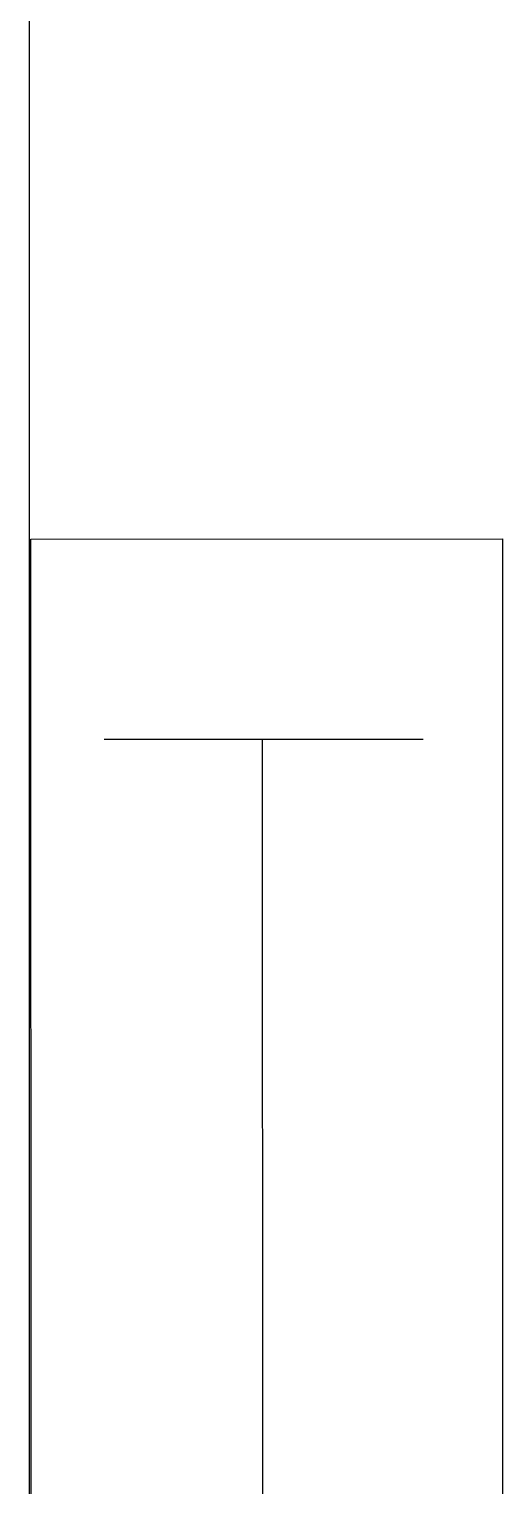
# Model space of a CAD drawing. Header units: inches. Extents: x 567429 to 582707, y 126347 to 133675.
# Drawn here: x 577618.49 to 577629.86, y 129411.98 to 129447 of the extents above; entities that cross this region are included whole.
import ezdxf

# ---------------------------------------------------------------- set-up
doc = ezdxf.new("R2010")
doc.units = ezdxf.units.IN
doc.header["$MEASUREMENT"] = 0
doc.layers.add('BORD', color=3, linetype='Continuous')
doc.layers.add('mobl', color=11, linetype='Continuous')

# ---------------------------------------------------------------- blocks, each defined once
blk = doc.blocks.new('BOARD2')
at = {"layer": 'BORD'}
for p, q in [((50.104, -3.204), (127.253, -3.204)), ((127.253, -3.204), (127.253, -15.159)), ((122.172, -5.066), (122.172, -13.146)), ((127.253, -15.159), (50.104, -15.159))]:
    blk.add_line(p, q, dxfattribs=at)
at = {"layer": 'BORD', "color": 3}
blk.add_line((53.929, -9.08), (122.172, -9.08), dxfattribs=at)

msp = doc.modelspace()

# ---------------------------------------------------------------- linework, layer by layer
at = {"layer": 'mobl', "color": 15}
msp.add_line((577618.486, 129479.203), (577618.486, 129389.203), dxfattribs=at)

# ---------------------------------------------------------------- block references
at = {"layer": 'BORD', "ltscale": 5, "xscale": 0.947301618010808, "yscale": 0.947301618010808, "zscale": 0.947301618010808, "rotation": 90.0091431634973}
msp.add_blockref('BOARD2', (577615.511, 129314.194), dxfattribs=at)

doc.saveas('drawing.dxf')
